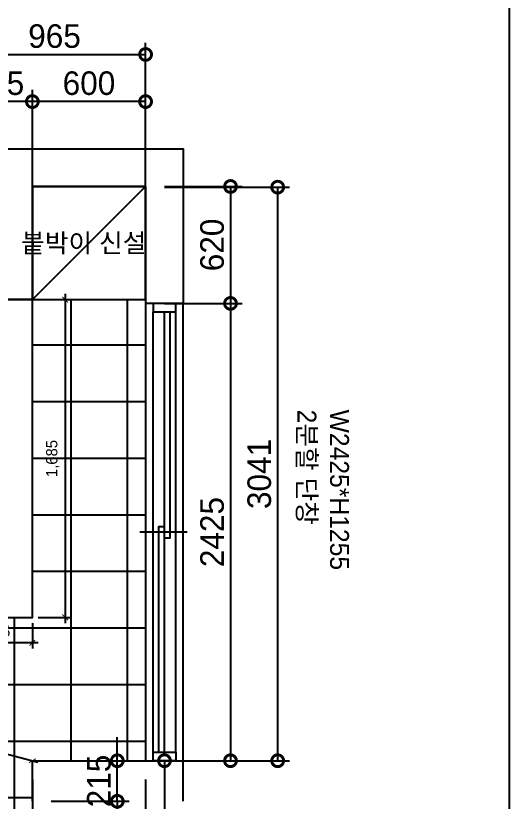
# Model space of a CAD drawing. Header units: millimetres. Extents: x 302328 to 345828, y 111587 to 154829.
# Drawn here: x 318307 to 320923, y 128981 to 133146 of the extents above; entities that cross this region are included whole.
import ezdxf
from ezdxf.enums import TextEntityAlignment as Align

# ---------------------------------------------------------------- set-up
doc = ezdxf.new("R2010")
doc.units = ezdxf.units.MM
doc.header["$LTSCALE"] = 100
doc.header["$PDMODE"] = 3
doc.layers.get('DEFPOINTS').update_dxf_attribs({"color": 248})
for name, color, linetype in [('0-ELC TEXT', 7, 'Continuous'), ('06-FUR', 6, 'Continuous'), ('07-DIM', 5, 'Continuous'), ('07-DIM WAL', 5, 'Continuous'), ('C-HAT', 251, 'Continuous'), ('C-WALL1', 2, 'Continuous'), ('C-WIN', 4, 'Continuous'), ('F-SYM', 7, 'Continuous'), ('FORM(YOURNAME)-11', 1, 'Continuous')]:
    doc.layers.add(name, color=color, linetype=linetype)
doc.styles.add('HY 울릉도 L', font='')
doc.styles.add('HY울릉도L', font='Expo M.ttf')
doc.styles.add('YOURNAME', font='HY울릉도M.TTF')
doc.styles.add('코레일둥고', font='Korail_Round_Gothic_Medium.ttf')
doc.styles.get('HY 울릉도 L').set_extended_font_data('HY울릉도L')
doc.dimstyles.new('30', dxfattribs={"dimscale": 30, "dimtxt": 2, "dimasz": 1, "dimexe": 1, "dimexo": 1, "dimgap": 1, "dimtad": 1, "dimdec": 0, "dimrnd": 0.05, "dimdsep": 46, "dimlunit": 6, "dimtxsty": 'HY 울릉도 L', "dimblk": 'ARCHTICK', "dimcen": 2.5, "dimdle": 1, "dimclrd": 133, "dimclre": 133, "dimclrt": 30, "dimadec": 0, "dimazin": 0, "dimtfac": 1, "dimtdec": 0, "dimtix": 1, "dimtmove": 2, "dimatfit": 3, "dimldrblk": 'ARCHTICK', "dimfxl": 0, "dimlwd": -1, "dimlwe": -1, "dimarcsym": 0})
doc.dimstyles.new('50', dxfattribs={"dimscale": 50, "dimtxt": 2.5, "dimasz": 2.5, "dimexe": 1.25, "dimexo": 2, "dimtad": 1, "dimdec": 0, "dimtxsty": 'HY울릉도L', "dimblk": 'DOTSMALL', "dimcen": 2.5, "dimclrd": 1, "dimclre": 1, "dimclrt": 2, "dimadec": 0, "dimazin": 0, "dimtfac": 1, "dimtdec": 0, "dimtix": 1, "dimtmove": 0, "dimatfit": 3, "dimldrblk": 'DOTSMALL', "dimfxl": 0, "dimarcsym": 0})

# ---------------------------------------------------------------- blocks, each defined once
blk = doc.blocks.new('FORM-PLAN')
at = {"layer": 'DEFPOINTS', "color": 158}
blk.add_lwpolyline([(-69444, 53115), (-64, 53115), (-64, 1215), (-69444, 1215)], close=True, dxfattribs=at)
at = {"layer": 'FORM(YOURNAME)-11', "color": 3, "style": 'YOURNAME'}
for tag, height, p in [('1', 450, (9905, 18188)), ('2', 450, (9905, 17544)), ('3', 450, (9905, 16257)), ('4', 450, (9905, 14326)), ('5', 515, (9905, 12009)), ('6', 515, (9905, 9757)), ('7', 515, (9905, 7504)), ('8', 515, (9905, 5252)), ('9', 515, (9905, 2999)), ('10', 515, (5655, 811)), ('11', 515, (9905, 747)), ('12', 515, (5655, -1441)), ('13', 515, (9905, -1441))]:
    blk.add_attdef(tag, text='', height=height, dxfattribs=at).set_placement(p, align=Align.MIDDLE_RIGHT)
blk = doc.blocks.new('*U956')
at = {"layer": 'F-SYM', "xscale": 0.2500000000000001, "yscale": 0.2500000000000001, "zscale": 0.2500000000000001}
blk.add_blockref('FORM-PLAN', (320938.8, 123939.3), dxfattribs=at)
blk = doc.blocks.new('FLOORPLAN')
at = {"layer": 'C-WALL1'}
for p, q in [((339582.6, 99734.1), (340382.6, 99734.1)), ((339582.6, 99519.1), (339582.6, 99734.1)), ((340382.6, 99519.1), (340382.6, 99734.1))]:
    blk.add_line(p, q, dxfattribs=at)
for points in [[(339382.6, 102764.1), (339382.6, 102979.1), (340382.6, 102979.1), (340382.6, 102159.1)], [(339217.6, 102179.1), (339582.6, 102179.1), (339582.6, 102779.1), (340182.6, 102779.1), (340182.6, 102159.1)]]:
    blk.add_lwpolyline(points, dxfattribs=at)
at = {"layer": 'C-WIN'}
for p, q in [((340222.6, 99779.1), (340222.6, 102114.1)), ((340282.6, 99779.1), (340282.6, 102114.1)), ((340342.6, 99779.1), (340342.6, 102114.1)), ((340402.6, 100946.6), (340152.6, 100946.6))]:
    blk.add_line(p, q, dxfattribs=at)
for points in [[(340182.6, 102159.1), (340182.6, 99734.1), (340382.6, 99734.1), (340382.6, 102159.1)], [(340222.6, 102114.1), (340342.6, 102114.1), (340342.6, 102159.1), (340222.6, 102159.1)], [(340342.6, 99734.1), (340222.6, 99734.1), (340222.6, 99779.1), (340342.6, 99779.1)]]:
    blk.add_lwpolyline(points, close=True, dxfattribs=at)
for points in [[(340282.6, 100916.6), (340312.6, 100916.6), (340312.6, 102114.1)], [(340252.6, 99779.1), (340252.6, 100976.6), (340282.6, 100976.6)]]:
    blk.add_lwpolyline(points, dxfattribs=at)
blk = doc.blocks.new('_DOTSMALL')
at = {"color": 0, "linetype": 'ByBlock', "const_width": 0.5}
blk.add_lwpolyline([(-0.0625, 0, 1), (0.0625, 0, 1)], format="xyb", close=True, dxfattribs=at)
blk = doc.blocks.new('*D730')
at = {"layer": '07-DIM', "color": 1, "lineweight": -2}
for p, q in [((318030.3, 131740.6), (318030.3, 133003.1)), ((318995.3, 131720.6), (318995.3, 133003.1)), ((318030.3, 132940.6), (318995.3, 132940.6))]:
    blk.add_line(p, q, dxfattribs=at)
at = {"layer": 'DEFPOINTS', "color": 0}
for p in [(318995.3, 132940.6), (318030.3, 131640.6), (318995.3, 131620.6)]:
    blk.add_point(p, dxfattribs=at)
at = {"layer": '07-DIM', "color": 1, "lineweight": -2, "xscale": 125, "yscale": 125, "zscale": 125, "rotation": 180}
blk.add_blockref('_DOTSMALL', (318030.3, 132940.6), dxfattribs=at)
at = {"layer": '07-DIM', "color": 1, "lineweight": -2, "xscale": 125, "yscale": 125, "zscale": 125}
blk.add_blockref('_DOTSMALL', (318995.3, 132940.6), dxfattribs=at)
at = {"layer": '07-DIM', "color": 2, "insert": (318512.8, 133037.3), "char_height": 125, "attachment_point": 5, "style": 'HY울릉도L'}
blk.add_mtext('965', dxfattribs=at)
blk = doc.blocks.new('*D731')
at = {"layer": '07-DIM', "color": 1, "lineweight": -2}
for p, q in [((318395.3, 131740.6), (318395.3, 132753.1)), ((318995.3, 131720.6), (318995.3, 132753.1)), ((318995.3, 132690.6), (318395.3, 132690.6))]:
    blk.add_line(p, q, dxfattribs=at)
at = {"layer": 'DEFPOINTS', "color": 0}
for p in [(318395.3, 132690.6), (318395.3, 131640.6), (318995.3, 131620.6)]:
    blk.add_point(p, dxfattribs=at)
at = {"layer": '07-DIM', "color": 1, "lineweight": -2, "xscale": 125, "yscale": 125, "zscale": 125, "rotation": 180}
blk.add_blockref('_DOTSMALL', (318395.3, 132690.6), dxfattribs=at)
at = {"layer": '07-DIM', "color": 1, "lineweight": -2, "xscale": 125, "yscale": 125, "zscale": 125}
blk.add_blockref('_DOTSMALL', (318995.3, 132690.6), dxfattribs=at)
at = {"layer": '07-DIM', "color": 2, "insert": (318695.3, 132787.5), "char_height": 125, "attachment_point": 5, "style": 'HY울릉도L'}
blk.add_mtext('600', dxfattribs=at)
blk = doc.blocks.new('*D698')
at = {"layer": '07-DIM', "color": 1, "lineweight": -2}
for p, q in [((318030.3, 131740.6), (318030.3, 132753.1)), ((318395.3, 131740.6), (318395.3, 132753.1)), ((318395.3, 132690.6), (318030.3, 132690.6))]:
    blk.add_line(p, q, dxfattribs=at)
at = {"layer": 'DEFPOINTS', "color": 0}
for p in [(318030.3, 132690.6), (318030.3, 131640.6), (318395.3, 131640.6)]:
    blk.add_point(p, dxfattribs=at)
at = {"layer": '07-DIM', "color": 1, "lineweight": -2, "xscale": 125, "yscale": 125, "zscale": 125, "rotation": 180}
blk.add_blockref('_DOTSMALL', (318030.3, 132690.6), dxfattribs=at)
at = {"layer": '07-DIM', "color": 1, "lineweight": -2, "xscale": 125, "yscale": 125, "zscale": 125}
blk.add_blockref('_DOTSMALL', (318395.3, 132690.6), dxfattribs=at)
at = {"layer": '07-DIM', "color": 2, "insert": (318212.8, 132787.5), "char_height": 125, "attachment_point": 5, "style": 'HY울릉도L'}
blk.add_mtext('365', dxfattribs=at)
blk = doc.blocks.new('*D732')
at = {"layer": '07-DIM', "color": 1, "lineweight": -2}
for p, q in [((319095.3, 132236.8), (319757.8, 132236.8)), ((319695.3, 132236.8), (319695.3, 129195.6)), ((319095.3, 129195.6), (319757.8, 129195.6))]:
    blk.add_line(p, q, dxfattribs=at)
at = {"layer": 'DEFPOINTS', "color": 0}
for p in [(318995.3, 132236.8), (318995.3, 129195.6), (319695.3, 129195.6)]:
    blk.add_point(p, dxfattribs=at)
at = {"layer": '07-DIM', "color": 1, "lineweight": -2, "xscale": 125, "yscale": 125, "zscale": 125}
for p, rotation in [((319695.3, 132236.8), 90), ((319695.3, 129195.6), 270)]:
    blk.add_blockref('_DOTSMALL', p, dxfattribs=dict(at, rotation=rotation))
at = {"layer": '07-DIM', "color": 2, "insert": (319598.4, 130716.2), "char_height": 125, "attachment_point": 5, "rotation": 90, "style": 'HY울릉도L'}
blk.add_mtext('3041', dxfattribs=at)
blk = doc.blocks.new('*D734')
at = {"layer": '07-DIM', "color": 1, "lineweight": -2}
for p, q in [((319095.3, 132240.6), (319507.8, 132240.6)), ((319445.3, 132240.6), (319445.3, 131620.6)), ((319095.3, 131620.6), (319507.8, 131620.6))]:
    blk.add_line(p, q, dxfattribs=at)
at = {"layer": 'DEFPOINTS', "color": 0}
for p in [(318995.3, 132240.6), (318995.3, 131620.6), (319445.3, 131620.6)]:
    blk.add_point(p, dxfattribs=at)
at = {"layer": '07-DIM', "color": 1, "lineweight": -2, "xscale": 125, "yscale": 125, "zscale": 125}
for p, rotation in [((319445.3, 132240.6), 90), ((319445.3, 131620.6), 270)]:
    blk.add_blockref('_DOTSMALL', p, dxfattribs=dict(at, rotation=rotation))
at = {"layer": '07-DIM', "color": 2, "insert": (319348.3, 131930.6), "char_height": 125, "attachment_point": 5, "rotation": 90, "style": 'HY울릉도L'}
blk.add_mtext('620', dxfattribs=at)
blk = doc.blocks.new('*D735')
at = {"layer": '07-DIM', "color": 1, "lineweight": -2}
for p, q in [((319095.3, 131620.6), (319507.8, 131620.6)), ((319445.3, 131620.6), (319445.3, 129195.6)), ((319095.3, 129195.6), (319507.8, 129195.6))]:
    blk.add_line(p, q, dxfattribs=at)
at = {"layer": 'DEFPOINTS', "color": 0}
for p in [(318995.3, 131620.6), (318995.3, 129195.6), (319445.3, 129195.6)]:
    blk.add_point(p, dxfattribs=at)
at = {"layer": '07-DIM', "color": 1, "lineweight": -2, "xscale": 125, "yscale": 125, "zscale": 125}
for p, rotation in [((319445.3, 131620.6), 90), ((319445.3, 129195.6), 270)]:
    blk.add_blockref('_DOTSMALL', p, dxfattribs=dict(at, rotation=rotation))
at = {"layer": '07-DIM', "color": 2, "insert": (319348.4, 130408.1), "char_height": 125, "attachment_point": 5, "rotation": 90, "style": 'HY울릉도L'}
blk.add_mtext('2425', dxfattribs=at)
blk = doc.blocks.new('*D736')
at = {"layer": '07-DIM', "color": 1, "lineweight": -2}
for p, q in [((318395.3, 129095.6), (318395.3, 128668.1)), ((318995.3, 129095.6), (318995.3, 128668.1)), ((318395.3, 128730.6), (318995.3, 128730.6))]:
    blk.add_line(p, q, dxfattribs=at)
at = {"layer": 'DEFPOINTS', "color": 0}
for p in [(318395.3, 129195.6), (318995.3, 129195.6), (318995.3, 128730.6)]:
    blk.add_point(p, dxfattribs=at)
at = {"layer": '07-DIM', "color": 1, "lineweight": -2, "xscale": 125, "yscale": 125, "zscale": 125, "rotation": 180}
blk.add_blockref('_DOTSMALL', (318395.3, 128730.6), dxfattribs=at)
at = {"layer": '07-DIM', "color": 1, "lineweight": -2, "xscale": 125, "yscale": 125, "zscale": 125}
blk.add_blockref('_DOTSMALL', (318995.3, 128730.6), dxfattribs=at)
at = {"layer": '07-DIM', "color": 2, "insert": (318695.3, 128827.5), "char_height": 125, "attachment_point": 5, "style": 'HY울릉도L'}
blk.add_mtext('600', dxfattribs=at)
blk = doc.blocks.new('*D737')
at = {"layer": '07-DIM', "color": 1, "lineweight": -2}
for p, q in [((318495.3, 129195.6), (319157.8, 129195.6)), ((319095.3, 129195.6), (319095.3, 125830.6)), ((318495.3, 125830.6), (319157.8, 125830.6))]:
    blk.add_line(p, q, dxfattribs=at)
at = {"layer": 'DEFPOINTS', "color": 0}
for p in [(318395.3, 129195.6), (318395.3, 125830.6), (319095.3, 125830.6)]:
    blk.add_point(p, dxfattribs=at)
at = {"layer": '07-DIM', "color": 1, "lineweight": -2, "xscale": 125, "yscale": 125, "zscale": 125}
for p, rotation in [((319095.3, 129195.6), 90), ((319095.3, 125830.6), 270)]:
    blk.add_blockref('_DOTSMALL', p, dxfattribs=dict(at, rotation=rotation))
at = {"layer": '07-DIM', "color": 2, "insert": (318998.4, 127513.1), "char_height": 125, "attachment_point": 5, "rotation": 90, "style": 'HY울릉도L'}
blk.add_mtext('3365', dxfattribs=at)
blk = doc.blocks.new('*D738')
at = {"layer": '07-DIM', "color": 1, "lineweight": -2}
for p, q in [((318845.3, 129195.6), (318845.3, 129320.6)), ((318495.3, 129195.6), (318907.8, 129195.6)), ((318845.3, 128980.6), (318845.3, 129195.6)), ((318495.3, 128980.6), (318907.8, 128980.6)), ((318845.3, 128980.6), (318845.3, 128855.6))]:
    blk.add_line(p, q, dxfattribs=at)
at = {"layer": 'DEFPOINTS', "color": 0}
for p in [(318395.3, 129195.6), (318845.3, 129195.6), (318395.3, 128980.6)]:
    blk.add_point(p, dxfattribs=at)
at = {"layer": '07-DIM', "color": 1, "lineweight": -2, "xscale": 125, "yscale": 125, "zscale": 125}
for p, rotation in [((318845.3, 129195.6), 270), ((318845.3, 128980.6), 90)]:
    blk.add_blockref('_DOTSMALL', p, dxfattribs=dict(at, rotation=rotation))
at = {"layer": '07-DIM', "color": 2, "insert": (318748.4, 129088.1), "char_height": 125, "attachment_point": 5, "rotation": 90, "style": 'HY울릉도L'}
blk.add_mtext('215', dxfattribs=at)
blk = doc.blocks.new('*D718')
at = {"layer": '07-DIM', "color": 1, "lineweight": -2}
for p, q in [((318495.3, 128980.6), (318907.8, 128980.6)), ((318845.3, 128980.6), (318845.3, 126660.6)), ((318535.3, 126660.6), (318907.8, 126660.6))]:
    blk.add_line(p, q, dxfattribs=at)
at = {"layer": 'DEFPOINTS', "color": 0}
for p in [(318395.3, 128980.6), (318435.3, 126660.6), (318845.3, 126660.6)]:
    blk.add_point(p, dxfattribs=at)
at = {"layer": '07-DIM', "color": 1, "lineweight": -2, "xscale": 125, "yscale": 125, "zscale": 125}
for p, rotation in [((318845.3, 128980.6), 90), ((318845.3, 126660.6), 270)]:
    blk.add_blockref('_DOTSMALL', p, dxfattribs=dict(at, rotation=rotation))
at = {"layer": '07-DIM', "color": 2, "insert": (318748.3, 127820.6), "char_height": 125, "attachment_point": 5, "rotation": 90, "style": 'HY울릉도L'}
blk.add_mtext('2320', dxfattribs=at)
blk = doc.blocks.new('_ArchTick')
at = {"color": 0, "linetype": 'ByBlock', "const_width": 0.15}
blk.add_lwpolyline([(-0.5, -0.5), (0.5, 0.5)], dxfattribs=at)
blk = doc.blocks.new('*D835')
at = {"layer": '07-DIM WAL', "color": 133}
for p, q in [((318030.3, 129925.6), (318030.3, 129790.8)), ((318395.3, 129925.6), (318395.3, 129790.8)), ((318425.3, 129820.8), (318000.3, 129820.8))]:
    blk.add_line(p, q, dxfattribs=at)
at = {"layer": 'DEFPOINTS', "color": 0}
for p in [(318030.3, 129955.6), (318395.3, 129955.6), (318030.3, 129820.8)]:
    blk.add_point(p, dxfattribs=at)
at = {"layer": '07-DIM WAL', "color": 133, "xscale": 30, "yscale": 30, "zscale": 30, "rotation": 180}
blk.add_blockref('_ArchTick', (318030.3, 129820.8), dxfattribs=at)
at = {"layer": '07-DIM WAL', "color": 133, "xscale": 30, "yscale": 30, "zscale": 30}
blk.add_blockref('_ArchTick', (318395.3, 129820.8), dxfattribs=at)
at = {"layer": '07-DIM WAL', "color": 30, "insert": (318212.8, 129882.1), "char_height": 60, "attachment_point": 5, "style": 'HY 울릉도 L'}
blk.add_mtext('365', dxfattribs=at)
blk = doc.blocks.new('*D836')
at = {"layer": '07-DIM WAL', "color": 133}
for p, q in [((318569.4, 131670.6), (318569.4, 129925.6)), ((318425.3, 131640.6), (318599.4, 131640.6)), ((318425.3, 129955.6), (318599.4, 129955.6))]:
    blk.add_line(p, q, dxfattribs=at)
at = {"layer": 'DEFPOINTS', "color": 0}
for p in [(318395.3, 131640.6), (318395.3, 129955.6), (318569.4, 129955.6)]:
    blk.add_point(p, dxfattribs=at)
at = {"layer": '07-DIM WAL', "color": 133, "xscale": 30, "yscale": 30, "zscale": 30}
for p, rotation in [((318569.4, 131640.6), 90), ((318569.4, 129955.6), 270)]:
    blk.add_blockref('_ArchTick', p, dxfattribs=dict(at, rotation=rotation))
at = {"layer": '07-DIM WAL', "color": 30, "insert": (318503.5, 130798.1), "char_height": 60, "attachment_point": 5, "rotation": 90, "style": 'HY 울릉도 L'}
blk.add_mtext('1,685', dxfattribs=at)
blk = doc.blocks.new('*D838')
at = {"layer": '07-DIM WAL', "color": 133}
blk.add_line((317751.3, 129363.2), (318424.3, 129188), dxfattribs=at)
at = {"layer": 'DEFPOINTS', "color": 0}
for p in [(317780.3, 129355.6), (318395.3, 129195.6), (318395.3, 129195.6)]:
    blk.add_point(p, dxfattribs=at)
at = {"layer": '07-DIM WAL', "color": 133, "xscale": 30, "yscale": 30, "zscale": 30}
for p, rotation in [((317780.3, 129355.6), 165.4170576705197), ((318395.3, 129195.6), 345.4170576705197)]:
    blk.add_blockref('_ArchTick', p, dxfattribs=dict(at, rotation=rotation))
at = {"layer": '07-DIM WAL', "color": 30, "insert": (318103.2, 129335), "char_height": 60, "attachment_point": 5, "rotation": 345.4171, "style": 'HY 울릉도 L'}
blk.add_mtext('635', dxfattribs=at)

msp = doc.modelspace()

# ---------------------------------------------------------------- hatches: boundary and pattern name
at = {"layer": 'C-HAT'}
h = msp.add_hatch(dxfattribs=at)
h.set_pattern_fill('_USER', color=256, scale=300, double=1, pattern_type=0)
h.set_pattern_definition([(0, (0, 0), (0, 300), []), (90, (0, 0), (-300, 2e-14), [])])
h.paths.add_polyline_path([(318995.3, 131640.6), (318395.3, 131640.6), (318395.3, 129955.6), (317780.3, 129955.6), (317780.3, 129355.6), (317280.3, 129355.6), (317280.3, 125830.6), (318395.3, 125830.6), (318395.3, 129195.6), (318995.3, 129195.6)])

# ---------------------------------------------------------------- linework, layer by layer
at = {"layer": '06-FUR'}
msp.add_line((318995.3, 132240.6), (318395.3, 131640.6), dxfattribs=at)
for points in [[(318395.3, 131640.6), (318995.3, 131640.6), (318995.3, 132240.6), (318395.3, 132240.6)], [(318030.3, 129955.6), (318395.3, 129955.6), (318395.3, 131640.6), (318030.3, 131640.6)]]:
    msp.add_lwpolyline(points, close=True, dxfattribs=at)

# ---------------------------------------------------------------- block references
msp.add_blockref('FLOORPLAN', (-21187.3, 29461.5))
at = {"layer": '07-DIM WAL'}
msp.add_blockref('*U956', (0, 0), dxfattribs=at)

# ---------------------------------------------------------------- texts
at = {"layer": '0-ELC TEXT', "style": '코레일둥고'}
msp.add_text('붙박이 신설', height=100, dxfattribs=at).set_placement((318335.8, 131890.8))
for s, p in [('2분할 단창', (319800.2, 131057.5)), ('W2425*H1255', (319973.2, 131057.5))]:
    msp.add_text(s, height=100, rotation=270, dxfattribs=at).set_placement(p)

# ---------------------------------------------------------------- dimensions: what is measured, and where the dimension line sits
at = {"layer": '07-DIM'}
for base, p1, p2, picture, middle in [((318995.3, 132940.6), (318030.3, 131640.6), (318995.3, 131620.6), '*D730', (318512.8, 133037.3)), ((318030.3, 132690.6), (318395.3, 131640.6), (318030.3, 131640.6), '*D698', (318212.8, 132787.5)), ((318395.3, 132690.6), (318995.3, 131620.6), (318395.3, 131640.6), '*D731', (318695.3, 132787.5)), ((318995.3, 128730.6), (318395.3, 129195.6), (318995.3, 129195.6), '*D736', (318695.3, 128827.5))]:
    dim = msp.add_linear_dim(base=base, p1=p1, p2=p2, dimstyle='50', dxfattribs=at)
    dim.commit()
    dim.dimension.update_dxf_attribs({"geometry": picture, "text_midpoint": middle})
for base, p1, p2, picture, middle in [((319445.3, 131620.6), (318995.3, 132240.6), (318995.3, 131620.6), '*D734', (319348.3, 131930.6)), ((319695.3, 129195.6), (318995.3, 132236.8), (318995.3, 129195.6), '*D732', (319598.4, 130716.2)), ((319445.3, 129195.6), (318995.3, 131620.6), (318995.3, 129195.6), '*D735', (319348.4, 130408.1)), ((318845.3, 129195.6), (318395.3, 128980.6), (318395.3, 129195.6), '*D738', (318748.4, 129088.1)), ((319095.3, 125830.6), (318395.3, 129195.6), (318395.3, 125830.6), '*D737', (318998.4, 127513.1)), ((318845.3, 126660.6), (318395.3, 128980.6), (318435.3, 126660.6), '*D718', (318748.3, 127820.6))]:
    dim = msp.add_linear_dim(base=base, p1=p1, p2=p2, angle=90, dimstyle='50', dxfattribs=at)
    dim.commit()
    dim.dimension.update_dxf_attribs({"geometry": picture, "text_midpoint": middle})
at = {"layer": '07-DIM WAL'}
dim = msp.add_linear_dim(base=(318569.4, 129955.6), p1=(318395.3, 131640.6), p2=(318395.3, 129955.6), angle=90, dimstyle='30', dxfattribs=at)
dim.commit()
dim.dimension.update_dxf_attribs({"geometry": '*D836', "text_midpoint": (318503.5, 130798.1)})
dim = msp.add_linear_dim(base=(318030.3, 129820.8), p1=(318395.3, 129955.6), p2=(318030.3, 129955.6), dimstyle='30', dxfattribs=at)
dim.commit()
dim.dimension.update_dxf_attribs({"geometry": '*D835', "text_midpoint": (318212.8, 129882.1)})
dim = msp.add_aligned_dim(p1=(317780.3, 129355.6), p2=(318395.3, 129195.6), distance=0, dimstyle='30', dxfattribs=at)
dim.commit()
dim.dimension.update_dxf_attribs({"geometry": '*D838', "text_midpoint": (318103.2, 129335)})

doc.saveas('drawing.dxf')
